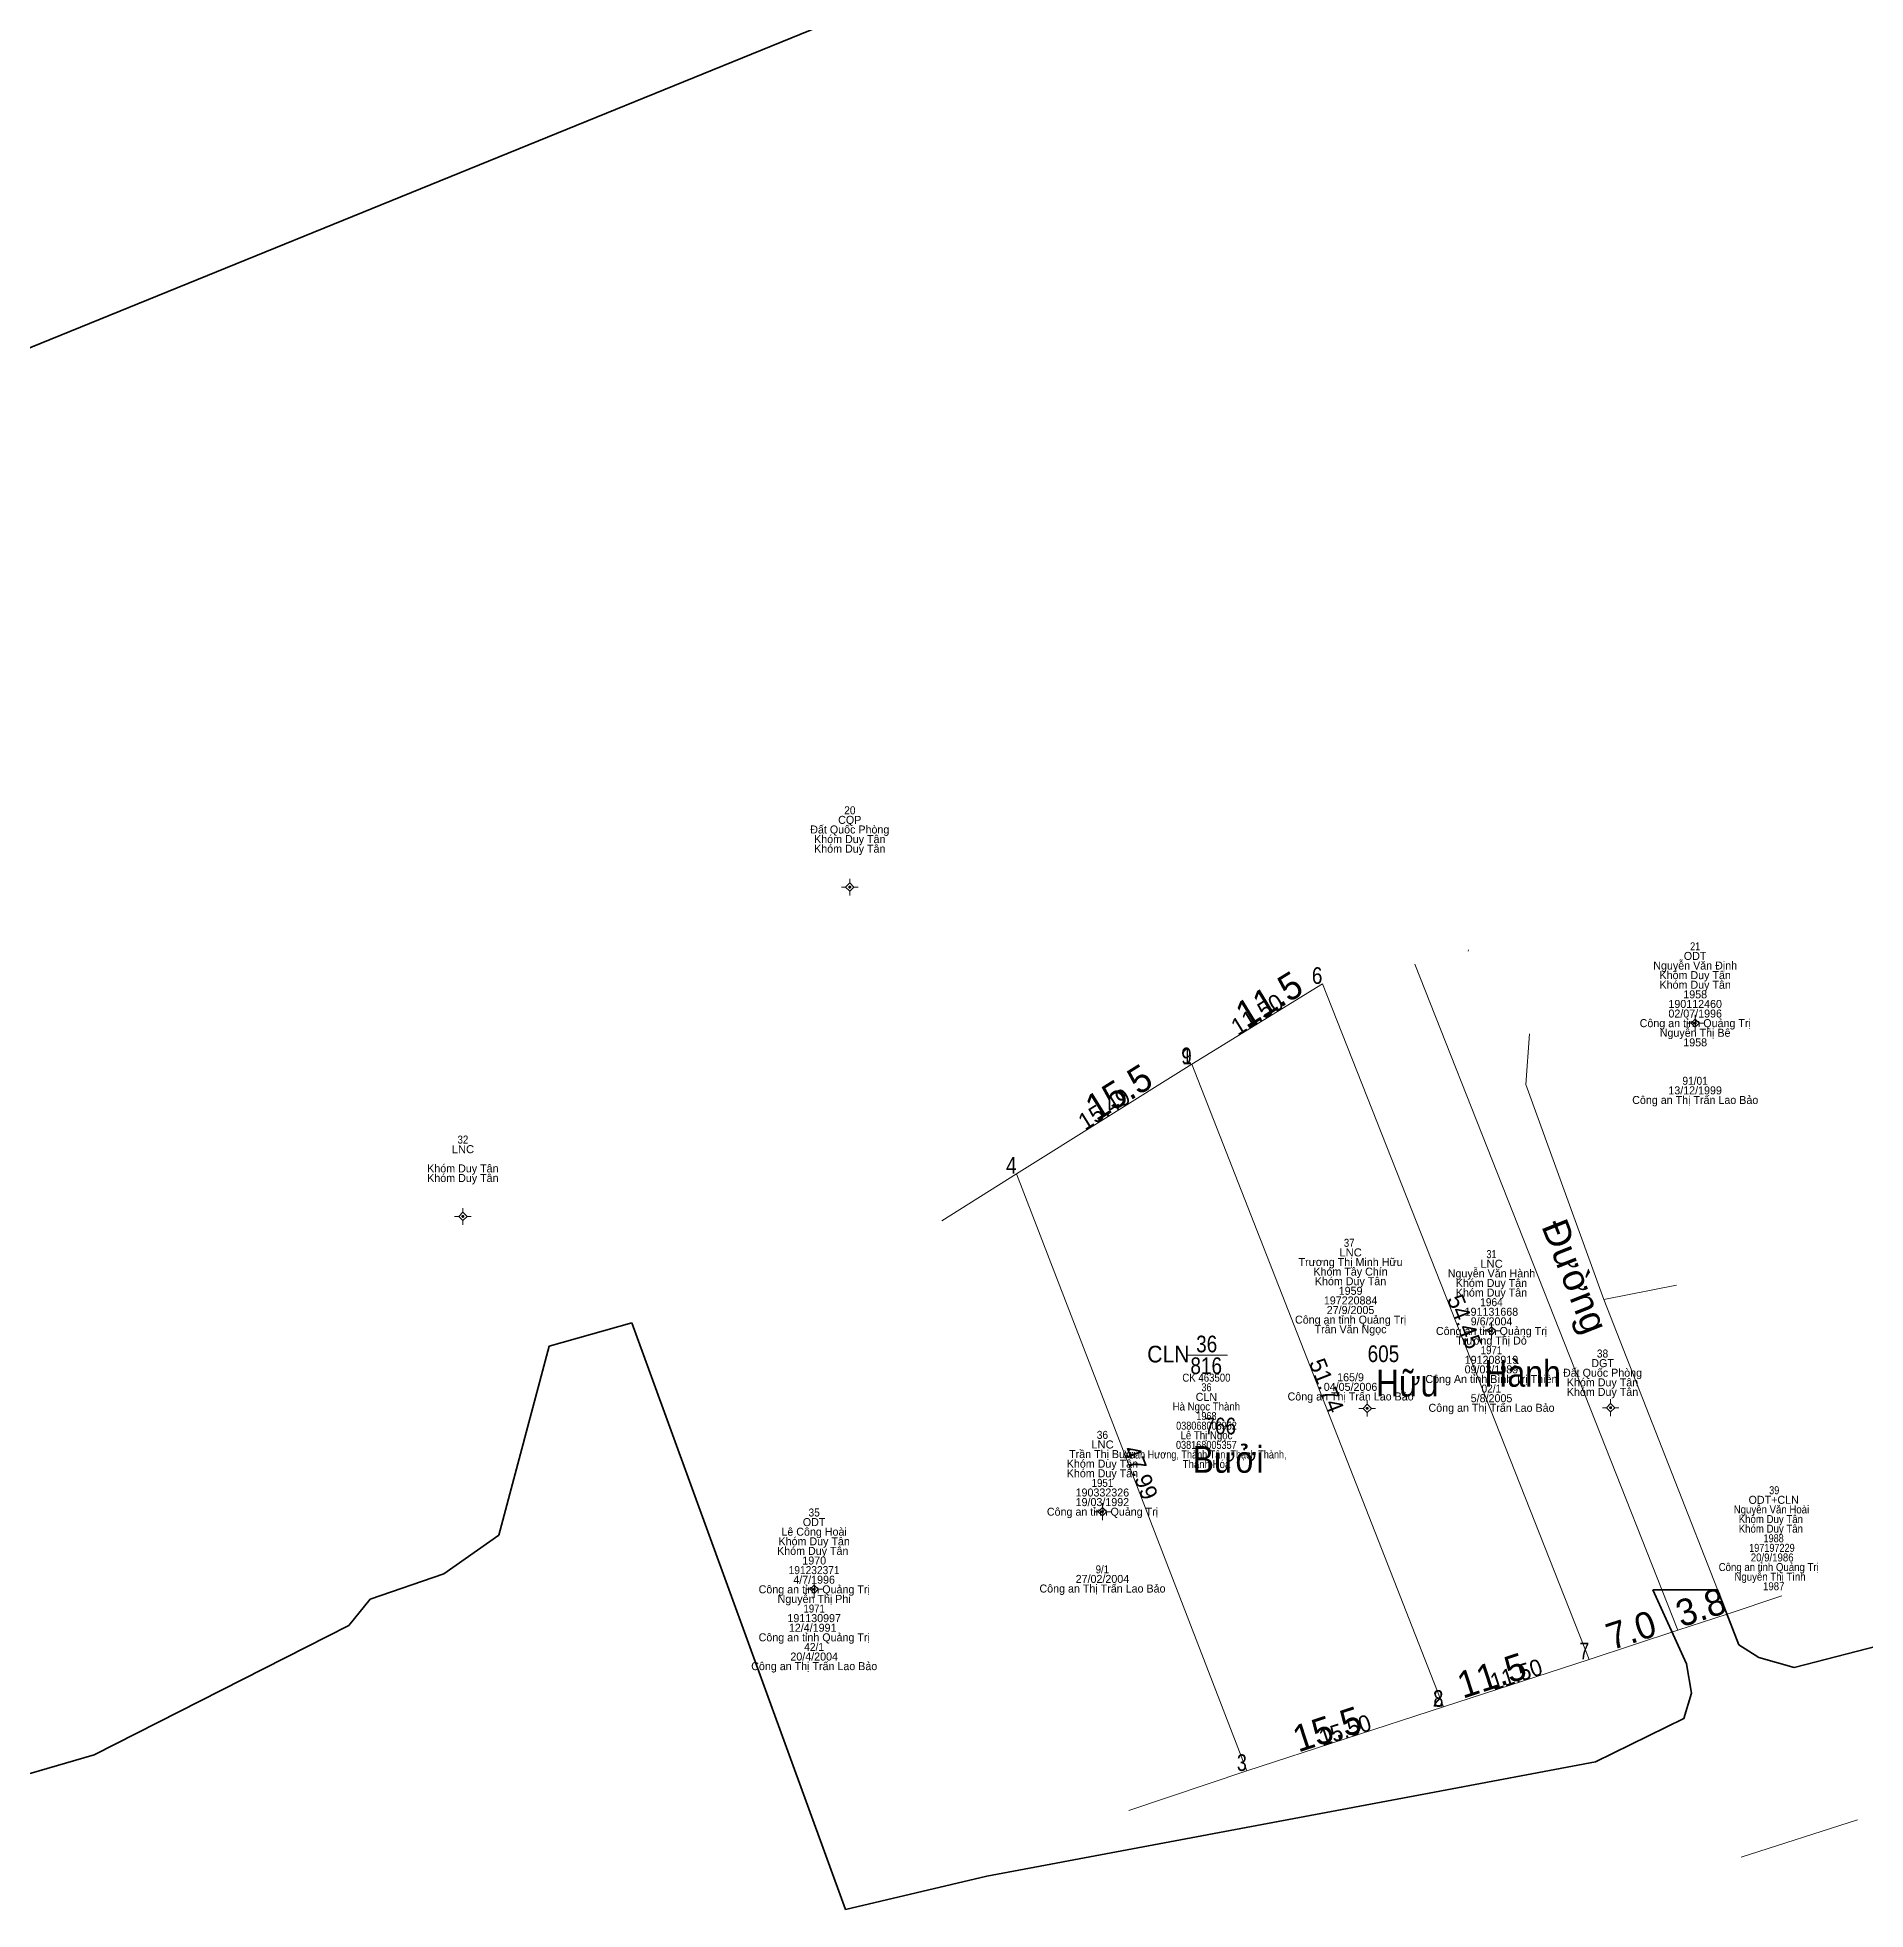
# Model space of a CAD drawing. Header units: metres. Extents: x 535444 to 536017, y 1837452 to 1837757.
# Drawn here: x 535581 to 535718.1, y 1837476 to 1837616.4 of the extents above; entities that cross this region are included whole.
import ezdxf
from ezdxf.enums import TextEntityAlignment as Align

# ---------------------------------------------------------------- set-up
doc = ezdxf.new("R2010")
doc.units = ezdxf.units.M
doc.header["$LTSCALE"] = 0.24
doc.linetypes.add('MEDIUM_DASHED', pattern=[4.5, 3, -1.5])
for name, color, linetype, lineweight in [('11', 7, 'MEDIUM_DASHED', 13), ('54', 7, 'Continuous', 35), ('63', 7, 'Continuous', 13)]:
    doc.layers.add(name, color=color, linetype=linetype, lineweight=lineweight)
doc.layers.add('15', color=7, linetype='Continuous')

msp = doc.modelspace()

# ---------------------------------------------------------------- hatches: boundary and pattern name
at = {"layer": '11'}
for points in [[(535641.9649, 1837552.7, 1), (535641.8149, 1837552.7, 1)], [(535705.3749, 1837542.5, 1), (535705.2249, 1837542.5, 1)], [(535612.9449, 1837528.01, 1), (535612.7949, 1837528.01, 1)], [(535690.0949, 1837519.42, 1), (535689.9449, 1837519.42, 1)], [(535680.7749, 1837513.62, 1), (535680.6249, 1837513.62, 1)], [(535699.0349, 1837513.67, 1), (535698.8849, 1837513.67, 1)], [(535660.9149, 1837505.87, 1), (535660.7649, 1837505.87, 1)], [(535639.2949, 1837500.05, 1), (535639.1449, 1837500.05, 1)]]:
    msp.add_hatch(color=256, dxfattribs=at).paths.add_polyline_path(points)

# ---------------------------------------------------------------- linework, layer by layer
for p, q in [((535641.89, 1837553.32), (535641.89, 1837553.01)), ((535641.58, 1837552.7), (535641.26, 1837552.7)), ((535641.89, 1837552.39), (535641.89, 1837552.08)), ((535642.52, 1837552.7), (535642.2, 1837552.7)), ((535704.99, 1837542.5), (535704.68, 1837542.5)), ((535705.3, 1837543.12), (535705.3, 1837542.81)), ((535705.3, 1837542.19), (535705.3, 1837541.88)), ((535705.93, 1837542.5), (535705.61, 1837542.5)), ((535612.87, 1837528.64), (535612.87, 1837528.32)), ((535612.56, 1837528.01), (535612.24, 1837528.01)), ((535612.87, 1837527.7), (535612.87, 1837527.38)), ((535613.5, 1837528.01), (535613.18, 1837528.01)), ((535690.02, 1837520.04), (535690.02, 1837519.73)), ((535689.71, 1837519.42), (535689.4, 1837519.42)), ((535690.02, 1837519.11), (535690.02, 1837518.8)), ((535690.64, 1837519.42), (535690.33, 1837519.42)), ((535680.7, 1837514.24), (535680.7, 1837513.93)), ((535698.96, 1837514.3), (535698.96, 1837513.98)), ((535680.39, 1837513.62), (535680.07, 1837513.62)), ((535680.7, 1837513.31), (535680.7, 1837513)), ((535681.32, 1837513.62), (535681.01, 1837513.62)), ((535698.65, 1837513.67), (535698.34, 1837513.67)), ((535698.96, 1837513.36), (535698.96, 1837513.04)), ((535699.58, 1837513.67), (535699.27, 1837513.67)), ((535660.53, 1837505.87), (535660.22, 1837505.87)), ((535660.84, 1837506.5), (535660.84, 1837506.18)), ((535661.46, 1837505.87), (535661.15, 1837505.87)), ((535660.84, 1837505.56), (535660.84, 1837505.24)), ((535638.91, 1837500.05), (535638.6, 1837500.05)), ((535639.22, 1837500.68), (535639.22, 1837500.36)), ((535639.84, 1837500.05), (535639.53, 1837500.05)), ((535639.22, 1837499.74), (535639.22, 1837499.42))]:
    msp.add_line(p, q, dxfattribs=at)
for points in [[(535641.89, 1837553.01), (535641.58, 1837552.7), (535641.89, 1837552.39), (535642.2, 1837552.7)], [(535705.3, 1837542.81), (535704.99, 1837542.5), (535705.3, 1837542.19), (535705.61, 1837542.5)], [(535612.87, 1837528.32), (535612.56, 1837528.01), (535612.87, 1837527.7), (535613.18, 1837528.01)], [(535690.02, 1837519.73), (535689.71, 1837519.42), (535690.02, 1837519.11), (535690.33, 1837519.42)], [(535680.7, 1837513.93), (535680.39, 1837513.62), (535680.7, 1837513.31), (535681.01, 1837513.62)], [(535698.96, 1837513.98), (535698.65, 1837513.67), (535698.96, 1837513.36), (535699.27, 1837513.67)], [(535660.84, 1837506.18), (535660.53, 1837505.87), (535660.84, 1837505.56), (535661.15, 1837505.87)], [(535639.22, 1837500.36), (535638.91, 1837500.05), (535639.22, 1837499.74), (535639.53, 1837500.05)]]:
    msp.add_lwpolyline(points, close=True, dxfattribs=at)
for centre in [(535641.8899, 1837552.7), (535705.2999, 1837542.5), (535612.8699, 1837528.01), (535690.0199, 1837519.42), (535680.6999, 1837513.62), (535698.9599, 1837513.67), (535660.8399, 1837505.87), (535639.2199, 1837500.05)]:
    msp.add_circle(centre, 0.075, dxfattribs=at)
at = {"layer": '54'}
for p, q in [((535625.55, 1837520.04), (535619.34, 1837518.28)), ((535625.55, 1837520.04), (535641.58, 1837476.04)), ((535702.12, 1837500), (535706.98, 1837500)), ((535604.32, 1837497.35), (535605.91, 1837499.3)), ((535697.83, 1837487.11), (535685.35, 1837484.77)), ((535685.35, 1837484.77), (535652.16, 1837478.55)), ((535652.16, 1837478.55), (535641.58, 1837476.04))]:
    msp.add_line(p, q, dxfattribs=at)
for points in [[(535500, 1837547.36), (535562.97, 1837586.07), (535687.13, 1837636.58), (535818.39, 1837685.61), (536000, 1837756.77)], [(535605.91, 1837499.3), (535611.45, 1837501.2), (535615.57, 1837504.12), (535619.34, 1837518.28)], [(535702.12, 1837500), (535704.66, 1837494.46), (535705.03, 1837492.26), (535704.46, 1837490.37), (535697.83, 1837487.11)], [(535706.98, 1837500), (535708.58, 1837495.9), (535710.08, 1837494.95), (535712.73, 1837494.2), (535735.31, 1837500)], [(535604.32, 1837497.35), (535585.21, 1837487.63), (535576.16, 1837485.02)]]:
    msp.add_lwpolyline(points, dxfattribs=at)
at = {"layer": '63'}
for p, q in [((535688.3, 1837548), (535688.28, 1837547.9)), ((535688.3, 1837548), (535688.28, 1837547.9)), ((535667.54, 1837539.42), (535677.34, 1837545.44)), ((535677.34, 1837545.44), (535697.35, 1837494.8)), ((535654.4, 1837531.21), (535648.8, 1837527.68)), ((535654.4, 1837531.21), (535648.8, 1837527.68)), ((535667.25, 1837517.61), (535670.22, 1837517.61)), ((535704.01, 1837496.98), (535707.69, 1837498.18)), ((535686.41, 1837491.24), (535697.35, 1837494.8)), ((535671.67, 1837486.43), (535662.82, 1837483.47)), ((535708.76, 1837479.97), (535717.47, 1837482.77))]:
    msp.add_line(p, q, dxfattribs=at)
for points in [[(535684.28, 1837546.93), (535704.01, 1837496.98), (535697.35, 1837494.8)], [(535698.45, 1837521.78), (535692.59, 1837537.91), (535692.87, 1837541.7)], [(535698.45, 1837521.78), (535692.59, 1837537.91), (535692.87, 1837541.7)], [(535711.79, 1837499.56), (535707.69, 1837498.18), (535698.45, 1837521.78), (535703.91, 1837522.85)]]:
    msp.add_lwpolyline(points, dxfattribs=at)
for points in [[(535677.34, 1837545.44), (535697.35, 1837494.8), (535686.41, 1837491.24), (535667.54, 1837539.42)], [(535686.41, 1837491.24), (535671.67, 1837486.43), (535654.4, 1837531.21), (535667.54, 1837539.42)], [(535667.54, 1837539.42), (535686.41, 1837491.24), (535671.67, 1837486.43), (535654.4, 1837531.21)]]:
    msp.add_lwpolyline(points, close=True, dxfattribs=at)

# ---------------------------------------------------------------- texts
at = {"layer": '15'}
for s, p in [('CQP', (535641.89, 1837557.44)), ('Đất Quốc Phòng', (535641.89, 1837556.72)), ('Khóm Duy Tân', (535641.89, 1837556)), ('Khóm Duy Tân', (535641.89, 1837555.28)), ('ODT', (535705.295, 1837547.24)), ('Nguyễn Văn Định', (535705.3, 1837546.52)), ('Khóm Duy Tân', (535705.3, 1837545.8)), ('Khóm Duy Tân', (535705.3, 1837545.08)), ('1958', (535705.3, 1837544.36)), ('02/07/1996', (535705.3, 1837542.92)), ('190112460', (535705.3, 1837543.64)), ('Công an tỉnh Quảng Trị', (535705.305, 1837542.2)), ('Nguyễn Thị Bê', (535705.295, 1837541.48)), ('1958', (535705.3, 1837540.76)), ('Công an Thị Trấn Lao Bảo', (535705.305, 1837536.44)), ('13/12/1999', (535705.295, 1837537.16)), ('Khóm Duy Tân', (535612.87, 1837531.31)), ('Khóm Duy Tân', (535612.87, 1837530.59)), ('Trương Thị Minh Hữu', (535679.45, 1837524.29)), ('Khóm Tây Chín', (535679.45, 1837523.57)), ('Nguyễn Văn Hành', (535690.02, 1837523.44)), ('Khóm Duy Tân', (535679.45, 1837522.85)), ('1959', (535679.455, 1837522.13)), ('Khóm Duy Tân', (535690.02, 1837522.72)), ('Khóm Duy Tân', (535690.02, 1837522)), ('197220884', (535679.455, 1837521.41)), ('27/9/2005', (535679.45, 1837520.69)), ('191131668', (535690.015, 1837520.56)), ('Công an tỉnh Quảng Trị', (535679.455, 1837519.97)), ('Trần Văn Ngọc', (535679.45, 1837519.25)), ('Công an tỉnh Quảng Trị', (535690.025, 1837519.12)), ('9/6/2004', (535690.025, 1837519.84)), ('Trương Thị Dỏ', (535690.02, 1837518.4)), ('09/03/1989', (535690.015, 1837516.24)), ('191208919', (535690.02, 1837516.96)), ('DGT', (535698.355, 1837516.71)), ('04/05/2006', (535679.45, 1837514.93)), ('165/9', (535679.45, 1837515.65)), ('Công An tỉnh Bình Trị Thiên', (535690.015, 1837515.52)), ('Đất Quốc Phòng', (535698.35, 1837515.99)), ('Khóm Duy Tân', (535698.35, 1837515.27)), ('CLN', (535668.635, 1837514.18)), ('Công an Thị Trấn Lao Bảo', (535679.455, 1837514.21)), ('Công an Thị Trấn Lao Bảo', (535690.025, 1837513.36)), ('5/8/2005', (535690.025, 1837514.08)), ('Khóm Duy Tân', (535698.35, 1837514.55)), ('Khóm Duy Tân', (535660.84, 1837509.17)), ('Trần Thị Bưởi', (535660.835, 1837509.89)), ('Khóm Duy Tân', (535660.84, 1837508.45)), ('190332326', (535660.835, 1837507.01)), ('ODT+CLN', (535711.19, 1837506.46)), ('Công an tỉnh Quảng Trị', (535660.845, 1837505.57)), ('19/03/1992', (535660.835, 1837506.29)), ('Lê Công Hoài', (535639.215, 1837504.07)), ('ODT', (535639.215, 1837504.79)), ('Khóm Duy Tân ', (535639.225, 1837502.63)), ('Khóm Duy Tân', (535639.22, 1837503.35)), ('1970', (535639.225, 1837501.91)), ('Công an tỉnh Quảng Trị', (535639.225, 1837499.75)), ('4/7/1996', (535639.215, 1837500.47)), ('Công an Thị Trấn Lao Bảo', (535660.845, 1837499.81)), ('27/02/2004', (535660.84, 1837500.53)), ('Nguyễn Thị Phi', (535639.22, 1837499.03)), ('191130997', (535639.22, 1837497.59)), ('12/4/1991 ', (535639.22, 1837496.87)), ('Công an tỉnh Quảng Trị', (535639.225, 1837496.15)), ('Công an Thị Trấn Lao Bảo', (535639.225, 1837493.99)), ('20/4/2004', (535639.22, 1837494.71))]:
    msp.add_text(s, height=0.6, dxfattribs=at).set_placement(p, align=Align.CENTER)
for s, width, p in [('20', 0.95, (535641.895, 1837558.16)), ('21', 0.85, (535705.3, 1837547.96)), ('91/01', 0.95, (535705.295, 1837537.88)), ('32', 0.9, (535612.875, 1837533.47)), ('LNC', 1.05, (535612.875, 1837532.75)), ('LNC', 1.05, (535679.455, 1837525.01)), ('37 ', 0.9, (535679.45, 1837525.73)), ('31', 0.85, (535690.02, 1837524.88)), ('LNC', 1.05, (535690.025, 1837524.16)), ('1964', 0.95, (535690.02, 1837521.28)), ('1971', 0.9, (535690.02, 1837517.68)), ('38', 0.95, (535698.35, 1837517.43)), ('CK 463500', 0.9, (535668.64, 1837515.62)), ('36', 0.85, (535668.645, 1837514.9)), ('02/1', 0.95, (535690.015, 1837514.8)), ('Hà Ngọc Thành', 0.9, (535668.635, 1837513.46)), ('038068003952', 0.85, (535668.645, 1837512.02)), ('1968', 0.85, (535668.64, 1837512.74)), ('LNC', 1.05, (535660.845, 1837510.61)), ('36', 0.95, (535660.84, 1837511.33)), ('Lê Thị Ngọc', 0.9, (535668.645, 1837511.3)), ('Xuân Hương, Thành Tân, Thạch Thành, ', 0.85, (535668.645, 1837509.86)), ('038168005357', 0.85, (535668.635, 1837510.58)), ('Thanh Hóa', 0.9, (535668.645, 1837509.14)), ('1951', 0.9, (535660.84, 1837507.73)), ('39', 0.85, (535711.23, 1837507.18)), ('35', 0.95, (535639.22, 1837505.51)), ('Nguyễn Văn Hoài', 0.9, (535711.02, 1837505.74)), ('Khóm Duy Tân', 0.9, (535710.975, 1837505.02)), ('Khóm Duy Tân', 0.9, (535710.975, 1837504.3)), ('1988', 0.85, (535711.185, 1837503.58)), ('197197229', 0.85, (535711.055, 1837502.86)), ('191232371', 0.95, (535639.215, 1837501.19)), ('9/1', 0.9, (535660.835, 1837501.25)), ('Công an tỉnh Quảng Trị', 0.9, (535710.815, 1837501.42)), ('Nguyễn Thị Tình', 0.9, (535710.915, 1837500.7)), ('20/9/1986', 0.9, (535711.075, 1837502.14)), ('1987', 0.9, (535711.19, 1837499.98)), ('1971', 0.9, (535639.22, 1837498.31)), ('42/1', 0.95, (535639.215, 1837495.43))]:
    msp.add_text(s, height=0.6, dxfattribs=dict(at, width=width)).set_placement(p, align=Align.CENTER)
at = {"layer": '63'}
for s, height, rotation, p in [('11.5', 2, 31.562, (535673.8566, 1837543.4383)), ('11.50', 1.25, 31.562, (535672.7679, 1837542.6336)), ('15.5', 2, 31.998, (535662.5901, 1837536.4696)), ('15.49', 1.25, 31.998, (535661.3038, 1837535.5345)), ('54.45', 1.25, 291.561, (535687.4269, 1837519.8897)), ('51.74', 1.25, 291.388, (535677.0708, 1837515.1029)), ('51.74', 1.25, 291.388, (535677.0708, 1837515.1029)), ('47.99', 1.25, 291.09, (535663.1267, 1837508.5899)), ('3.8', 2, 18.06, (535706.025, 1837497.7653)), ('7.0', 2, 18.125, (535700.7989, 1837496.0487)), ('11.5', 2, 18.025, (535690.3406, 1837492.6444)), ('15.5', 2, 18.073, (535678.0048, 1837488.618))]:
    msp.add_text(s, height=height, rotation=rotation, dxfattribs=at).set_placement(p, align=Align.CENTER)
for s, width, p in [(' 6', 0.85, (535677.34, 1837545.44)), (' 9', 0.85, (535667.54, 1837539.42)), (' 1', 0.75, (535667.54, 1837539.42)), (' 4', 0.85, (535654.4, 1837531.21)), (' 7', 0.8, (535697.35, 1837494.8)), (' 2', 0.85, (535686.41, 1837491.24)), (' 8', 0.8, (535686.41, 1837491.24)), (' 3', 0.8, (535671.67, 1837486.43))]:
    msp.add_text(s, height=1.25, dxfattribs=dict(at, width=width)).set_placement(p, align=Align.RIGHT)
for s, height, rotation, width, p in [('Đường', 2, 291.554, 1.05, (535695.3688, 1837523.1574)), ('11.50', 1.25, 18.025, 0.95, (535692.0716, 1837493.0853)), ('15.50', 1.25, 18.073, 0.95, (535679.2311, 1837488.9069))]:
    msp.add_text(s, height=height, rotation=rotation, dxfattribs=dict(at, width=width)).set_placement(p, align=Align.CENTER)
for s, height, width, p in [('CLN', 1.25, 0.95, (535665.785, 1837517.06)), ('36', 1.25, 0.85, (535668.66, 1837517.82)), ('605', 1.25, 0.85, (535681.915, 1837517.09)), ('816', 1.25, 0.85, (535668.625, 1837516.19)), ('Hành', 2, 0.9, (535692.355, 1837515.24)), ('Hữu', 2, 0.9, (535683.695, 1837514.51)), ('766', 1.25, 0.85, (535669.675, 1837511.67)), ('Bưởi', 2, 0.9, (535670.265, 1837508.79))]:
    msp.add_text(s, height=height, dxfattribs=dict(at, width=width)).set_placement(p, align=Align.CENTER)

doc.saveas('drawing.dxf')
